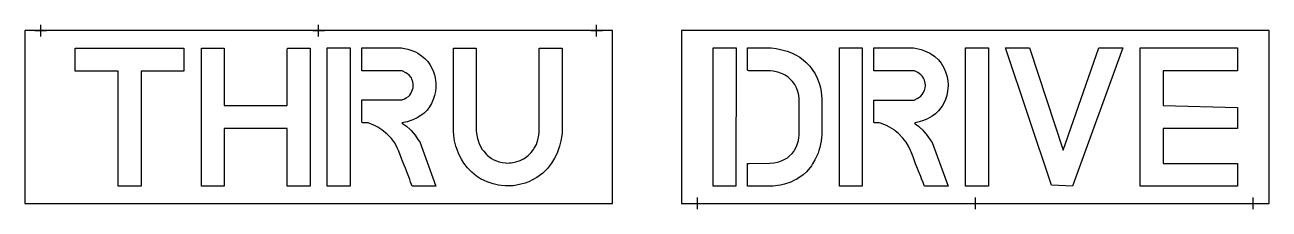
# Model space of a CAD drawing. Header units: inches. Extents: x 0 to 216, y -1 to 31.
import ezdxf

# ---------------------------------------------------------------- set-up
doc = ezdxf.new("R2010")
doc.units = ezdxf.units.IN
doc.header["$MEASUREMENT"] = 0
doc.layers.add('CUT', color=1, linetype='Continuous')
doc.layers.add('REG', color=5, linetype='Continuous')

msp = doc.modelspace()

# ---------------------------------------------------------------- linework, layer by layer
at = {"layer": 'CUT'}
for points in [[(0, 0), (102, 0), (102, 30), (0, 30)], [(114, 0), (216, 0), (216, 30), (114, 30)], [(27.62, 26.96), (27.62, 22.98), (20.17, 22.98), (20.17, 3), (16.21, 3), (16.21, 22.98), (8.72, 22.98), (8.72, 26.96)], [(34.6, 26.96), (34.6, 16.97), (45.54, 16.97), (45.55, 26.61), (45.57, 26.96), (49.51, 26.96), (49.51, 3), (45.55, 3), (45.55, 12.99), (34.6, 12.99), (34.6, 3.31), (34.6, 3.18), (34.6, 3), (30.64, 3), (30.64, 26.96)], [(52.46, 3), (52.46, 26.99), (56.45, 26.99), (56.45, 3)], [(71.22, 21.78), (71.35, 20.9), (71.36, 20.32), (71.35, 20.11), (71.26, 19.41), (71.12, 18.72), (70.9, 18.02), (70.6, 17.35), (70.25, 16.77), (69.81, 16.2), (69.29, 15.68), (68.74, 15.26), (68.11, 14.87), (67.33, 14.5), (66.36, 14.16), (65.51, 13.97), (65.46, 13.94), (65.53, 13.86), (66.24, 13.38), (66.86, 12.84), (67.04, 12.66), (67.74, 11.82), (68.23, 11.08), (68.54, 10.67), (71.37, 3), (67.25, 3), (67.14, 3.28), (66.97, 3.7), (66.82, 4.15), (66.63, 4.58), (66.42, 5.17), (66.22, 5.63), (66.05, 6.12), (65.82, 6.66), (65.58, 7.34), (65.38, 7.81), (64.91, 9.06), (64.71, 9.52), (64.5, 9.93), (64.14, 10.55), (63.63, 11.24), (62.83, 12.07), (62.63, 12.26), (61.98, 12.77), (61.25, 13.22), (60.68, 13.5), (59.59, 13.96), (59.36, 14), (58.63, 14.01), (58.55, 14.03), (58.47, 14.08), (58.47, 17.98), (65.51, 17.98), (65.89, 18.17), (66.21, 18.33), (66.57, 18.58), (66.81, 18.82), (66.98, 19.06), (67.2, 19.47), (67.38, 20.05), (67.42, 20.29), (67.39, 20.78), (67.32, 21.13), (67.2, 21.57), (67.1, 21.78), (67, 21.94), (66.7, 22.29), (66.42, 22.52), (66.15, 22.68), (65.52, 23.01), (58.47, 23.01), (58.47, 26.99), (58.59, 26.99), (58.81, 26.99), (65.37, 26.99), (65.6, 26.97), (66.47, 26.79), (67.32, 26.51), (67.8, 26.3), (68.24, 26.07), (68.88, 25.65), (69.42, 25.18), (69.93, 24.65), (70.32, 24.1), (70.64, 23.51), (70.93, 22.82), (71.09, 22.33)], [(82.86, 7.1), (83.42, 7.02), (83.69, 7.01), (84.11, 7.02), (84.43, 7.05), (85.01, 7.14), (85.21, 7.19), (85.99, 7.45), (86.57, 7.75), (86.85, 7.93), (87.37, 8.33), (87.59, 8.52), (87.9, 8.84), (88.29, 9.34), (88.43, 9.57), (88.79, 10.25), (89.06, 11.02), (89.23, 11.83), (89.28, 12.38), (89.28, 26.6), (89.29, 26.86), (89.28, 26.96), (93.26, 26.96), (93.28, 26.59), (93.28, 12.33), (93.22, 11.8), (93.07, 10.86), (92.82, 9.91), (92.66, 9.39), (92.39, 8.71), (91.97, 7.84), (91.43, 6.96), (90.71, 6.06), (89.9, 5.26), (88.9, 4.51), (88.12, 4.06), (87.49, 3.76), (86.83, 3.5), (86.59, 3.43), (86.12, 3.31), (85.36, 3.15), (84.75, 3.07), (84.3, 3.04), (83.35, 3.04), (82.66, 3.1), (82.22, 3.17), (81.27, 3.38), (80.28, 3.72), (79.75, 3.97), (79.12, 4.29), (78.42, 4.75), (77.58, 5.43), (76.86, 6.16), (76.21, 7.01), (75.81, 7.65), (75.34, 8.56), (75.02, 9.36), (74.83, 9.95), (74.61, 10.88), (74.45, 11.8), (74.38, 12.52), (74.39, 26.96), (78.34, 26.96), (78.34, 26.77), (78.34, 26.62), (78.34, 12.6), (78.43, 11.83), (78.57, 11.26), (78.67, 10.9), (78.87, 10.35), (79.39, 9.38), (79.5, 9.23), (79.65, 9.05), (80.13, 8.5), (80.33, 8.31), (80.76, 7.97), (80.99, 7.82), (81.41, 7.58), (81.9, 7.36), (82.34, 7.22)], [(119.5, 27), (123.46, 27), (123.45, 2.97), (119.5, 2.97)], [(136.7, 23.27), (137.2, 22.47), (137.61, 21.61), (137.93, 20.72), (138.1, 20.05), (138.23, 19.4), (138.32, 18.7), (138.36, 18.25), (138.36, 11.89), (138.32, 11.42), (138.23, 10.79), (138.13, 10.28), (138, 9.7), (137.84, 9.16), (137.69, 8.72), (137.44, 8.12), (137.16, 7.54), (136.75, 6.84), (136.53, 6.5), (136.32, 6.24), (135.67, 5.49), (135.09, 4.97), (134.53, 4.56), (133.87, 4.15), (133.63, 4.02), (132.96, 3.71), (131.88, 3.34), (131.19, 3.19), (130.69, 3.1), (129.91, 3.01), (129.26, 2.97), (125.78, 2.97), (125.68, 2.97), (125.47, 2.96), (125.47, 6.94), (125.62, 6.94), (125.75, 6.95), (129.35, 6.96), (130.03, 7.02), (130.68, 7.15), (130.9, 7.21), (131.49, 7.43), (132.07, 7.73), (132.39, 7.93), (132.7, 8.18), (133.18, 8.66), (133.47, 9.02), (133.61, 9.23), (133.94, 9.88), (134.12, 10.37), (134.28, 10.93), (134.37, 11.46), (134.4, 11.81), (134.4, 18.13), (134.33, 18.77), (134.19, 19.4), (133.95, 20.08), (133.78, 20.42), (133.64, 20.65), (133.27, 21.16), (132.74, 21.71), (132.48, 21.92), (131.97, 22.25), (131.62, 22.44), (131.36, 22.55), (130.71, 22.78), (129.91, 22.95), (129.43, 23.01), (125.66, 23.02), (125.53, 23.06), (125.5, 23.11), (125.47, 23.17), (125.47, 27), (125.62, 27), (125.8, 27), (129.55, 26.99), (130.4, 26.88), (131.18, 26.74), (132.32, 26.43), (133.1, 26.12), (133.89, 25.74), (134.51, 25.37), (135.17, 24.89), (135.62, 24.48), (136.04, 24.07), (136.25, 23.83)], [(145.38, 27), (145.38, 2.97), (141.39, 2.97), (141.39, 27)], [(159.83, 22.86), (160.09, 21.97), (160.22, 21.2), (160.28, 20.67), (160.28, 20.46), (160.24, 19.93), (160.18, 19.47), (160.03, 18.73), (159.81, 18.02), (159.48, 17.29), (159.23, 16.88), (159.01, 16.57), (158.6, 16.07), (158.07, 15.56), (157.52, 15.16), (156.68, 14.69), (155.99, 14.39), (155.27, 14.16), (154.58, 13.99), (154.48, 13.95), (154.45, 13.92), (154.47, 13.86), (154.53, 13.8), (155.11, 13.4), (155.29, 13.25), (155.87, 12.73), (156.08, 12.51), (156.48, 12.03), (156.77, 11.64), (157.15, 11.06), (157.5, 10.55), (160.29, 2.97), (156.18, 2.97), (156.13, 3.09), (156.11, 3.13), (155.94, 3.6), (155.66, 4.26), (155.52, 4.66), (155.14, 5.6), (154.98, 6.03), (154.64, 6.87), (154.26, 7.92), (154.08, 8.36), (153.86, 8.97), (153.76, 9.2), (153.41, 9.93), (152.99, 10.65), (152.44, 11.34), (151.66, 12.14), (151.1, 12.62), (150.91, 12.76), (150.08, 13.26), (149.56, 13.52), (148.56, 13.93), (148.33, 13.97), (147.56, 13.98), (147.47, 14), (147.39, 14.05), (147.39, 17.95), (154.39, 17.95), (154.89, 18.2), (155.18, 18.36), (155.55, 18.64), (155.78, 18.89), (155.96, 19.17), (156.16, 19.59), (156.24, 19.83), (156.29, 20.07), (156.32, 20.4), (156.32, 20.61), (156.28, 20.89), (156.16, 21.41), (156.02, 21.73), (155.84, 22.02), (155.56, 22.33), (155.26, 22.56), (154.99, 22.72), (154.41, 23.01), (147.39, 23.01), (147.39, 27), (147.52, 26.99), (147.73, 27), (154.27, 26.99), (154.55, 26.96), (155.06, 26.86), (155.59, 26.72), (156.2, 26.52), (156.97, 26.16), (157.22, 26.01), (157.95, 25.51), (158.58, 24.92), (158.82, 24.65), (159.04, 24.37), (159.53, 23.56)], [(163.3, 2.97), (163.3, 27), (167.27, 27), (167.26, 2.97)], [(181.85, 2.97), (178.22, 3.14), (170.25, 27), (174.41, 27), (180.22, 9.22), (186.43, 27), (190.62, 27)], [(197.58, 12.99), (197.58, 6.95), (210.5, 6.95), (210.5, 2.97), (193.62, 2.97), (193.62, 27), (210.5, 27), (210.5, 23.03), (210.14, 23.01), (197.58, 23.01), (197.58, 16.97), (210.5, 16.63), (210.5, 12.99)]]:
    msp.add_lwpolyline(points, close=True, dxfattribs=at)
at = {"layer": 'REG'}
for points in [[(2.75, 29), (2.75, 31)], [(51, 29), (51, 31)], [(99.25, 29), (99.25, 31)], [(1.75, 30), (3.75, 30)], [(50, 30), (52, 30)], [(98.25, 30), (100.25, 30)], [(115.75, 0), (117.75, 0)], [(116.75, -1), (116.75, 1)], [(164, 0), (166, 0)], [(165, -1), (165, 1)], [(212.25, 0), (214.25, 0)], [(213.25, -1), (213.25, 1)]]:
    msp.add_lwpolyline(points, dxfattribs=at)

doc.saveas('drawing.dxf')
